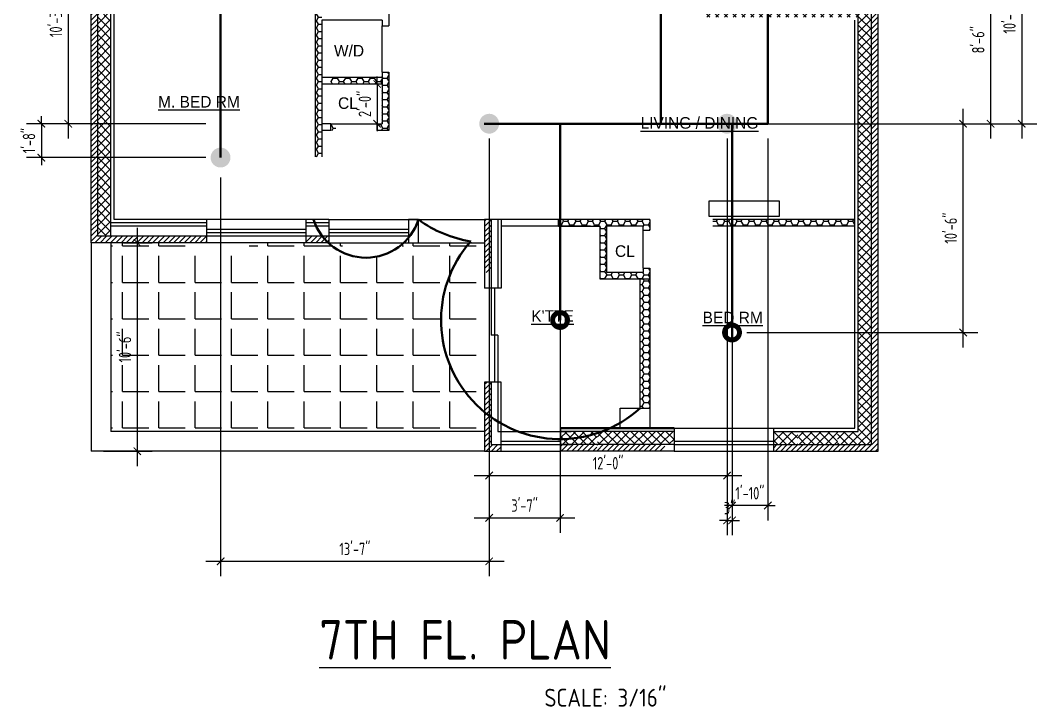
# Model space of a CAD drawing. Header units: inches. Extents: x -7743 to 108965, y 7770 to 27313.
# Drawn here: x 106924 to 107539, y 7792 to 8207 of the extents above; entities that cross this region are included whole.
import ezdxf

# ---------------------------------------------------------------- set-up
doc = ezdxf.new("R2010")
doc.units = ezdxf.units.IN
doc.header["$LTSCALE"] = 192
doc.header["$MEASUREMENT"] = 0
doc.linetypes.add('ACAD_ISO02W100', pattern=[15, 12, -3])
doc.layers.get('0').update_dxf_attribs({"linetype": 'CONTINUOUS'})
doc.layers.get('DEFPOINTS').update_dxf_attribs({"linetype": 'CONTINUOUS'})
for name, color, linetype in [('1DOORS', 1, 'CONTINUOUS'), ('1SAN', 2, 'CONTINUOUS'), ('1wall', 7, 'CONTINUOUS'), ('9', 8, 'CONTINUOUS'), ('A-DOOR', 2, 'CONTINUOUS'), ('A-PLAN-TEXT', 3, 'CONTINUOUS'), ('AR-TBLOCK', 11, 'CONTINUOUS'), ('BRICK', 9, 'CONTINUOUS'), ('LIGHT', 2, 'CONTINUOUS'), ('MPFIXTURE', 3, 'CONTINUOUS'), ('SKY', 6, 'CONTINUOUS')]:
    doc.layers.add(name, color=color, linetype=linetype)
doc.styles.add('AR85', font='architxt', dxfattribs={"width": 0.9, "height": 5})
doc.styles.add('ARCHITEXT', font='architxt.shx')
doc.styles.add('AT7', font='ARCHTITL.SHX', dxfattribs={"height": 7})
doc.styles.get("Standard").update_dxf_attribs({"font": 'architxt.shx', "width": 0.85})
doc.dimstyles.new('DIM96', dxfattribs={"dimscale": 96, "dimtxt": 0.078125, "dimasz": 0.046875, "dimexe": 0.09375, "dimexo": 0.09375, "dimgap": 0.03125, "dimtad": 1, "dimdec": 0, "dimzin": 3, "dimdsep": 46, "dimlunit": 4, "dimtxsty": 'Standard', "dimblk1": 'ARCHTICK', "dimblk2": 'ARCHTICK', "dimsah": 1, "dimcen": 0, "dimdle": 0.09375, "dimadec": 0, "dimazin": 0, "dimtfac": 1, "dimtdec": 0, "dimtix": 1, "dimtmove": 2, "dimatfit": 3, "dimfxl": 1, "dimfrac": 2, "dimtolj": 1, "dimtzin": 1, "dimarcsym": 0})
pattern_1 = [(315, (-43950.6902, 40108.679), (2.65165043, 2.65165043), []), (45, (-43950.6902, 40108.679), (-2.65165043, 2.65165043), [])]
pattern_2 = [(315, (253966.3266, -21695.7284), (2.65165043, 2.65165043), []), (45, (253966.3266, -21695.7284), (-2.65165043, 2.65165043), [])]

# ---------------------------------------------------------------- blocks, each defined once
blk = doc.blocks.new('_ARCHTICK')
at = {"color": 0, "linetype": 'ByBlock', "const_width": 0.15}
blk.add_lwpolyline([(-0.5, -0.5), (0.5, 0.5)], dxfattribs=at)
blk = doc.blocks.new('*D51')
at = {"layer": 'A-PLAN-TEXT', "color": 0, "lineweight": -2, "transparency": 16777216}
for p, q in [((106995.2, 7937.2), (106995.2, 8081.2)), ((106986.81, 8072.2), (107004.2, 8072.2)), ((106974.81, 7946.2), (107004.2, 7946.2))]:
    blk.add_line(p, q, dxfattribs=at)
at = {"layer": 'DEFPOINTS', "color": 0, "lineweight": 200, "transparency": 16777216}
for p in [(106977.81, 8072.2), (106995.2, 8072.2), (106965.81, 7946.2)]:
    blk.add_point(p, dxfattribs=at)
at = {"layer": 'A-PLAN-TEXT', "color": 0, "lineweight": -2, "transparency": 16777216, "xscale": 4.5, "yscale": 4.5, "zscale": 4.5}
for p, rotation in [((106995.2, 8072.2), 90), ((106995.2, 7946.2), 270)]:
    blk.add_blockref('_ARCHTICK', p, dxfattribs=dict(at, rotation=rotation))
at = {"layer": 'A-PLAN-TEXT', "color": 0, "lineweight": 40, "transparency": 16777216, "insert": (106987.73, 8009.2), "char_height": 7.5, "attachment_point": 5, "rotation": 90}
blk.add_mtext('\\A1;10\'-6"', dxfattribs=at)
blk = doc.blocks.new('*D83')
at = {"layer": 'DEFPOINTS', "color": 0, "transparency": 16777216}
for p in [(107143.26, 8168.2), (107140.27, 8144.2), (107140.27, 8144.2)]:
    blk.add_point(p, dxfattribs=at)
at = {"layer": 'LIGHT', "color": 0, "lineweight": -2, "transparency": 16777216}
for p, q in [((107140.27, 8168.2), (107140.27, 8172.7)), ((107134.26, 8168.2), (107131.27, 8168.2)), ((107140.27, 8168.2), (107140.27, 8144.2)), ((107140.27, 8144.2), (107140.27, 8139.7))]:
    blk.add_line(p, q, dxfattribs=at)
at = {"layer": 'LIGHT', "color": 0, "lineweight": -2, "transparency": 16777216, "xscale": 4.5, "yscale": 4.5, "zscale": 4.5}
for p, rotation in [((107140.27, 8168.2), 270), ((107140.27, 8144.2), 90)]:
    blk.add_blockref('_ARCHTICK', p, dxfattribs=dict(at, rotation=rotation))
at = {"layer": 'LIGHT', "color": 0, "transparency": 16777216, "insert": (107132.8, 8156.2), "char_height": 7.5, "attachment_point": 5, "rotation": 90}
blk.add_mtext('\\A1;2\'-0"', dxfattribs=at)
blk = doc.blocks.new('*D159')
at = {"layer": 'DEFPOINTS', "color": 0, "linetype": 'Continuous', "lineweight": 200, "transparency": 16777216}
for p in [(107354.94, 8144.2), (107494.7, 8144.2), (107354.94, 8017.97)]:
    blk.add_point(p, dxfattribs=at)
at = {"layer": 'LIGHT', "color": 0, "linetype": 'Continuous', "lineweight": -2, "transparency": 16777216}
for p, q in [((107494.7, 8008.97), (107494.7, 8153.2)), ((107363.94, 8144.2), (107503.7, 8144.2)), ((107363.94, 8017.97), (107503.7, 8017.97))]:
    blk.add_line(p, q, dxfattribs=at)
at = {"layer": 'LIGHT', "color": 0, "linetype": 'Continuous', "lineweight": -2, "transparency": 16777216, "xscale": 4.5, "yscale": 4.5, "zscale": 4.5}
for p, rotation in [((107494.7, 8144.2), 90), ((107494.7, 8017.97), 270)]:
    blk.add_blockref('_ARCHTICK', p, dxfattribs=dict(at, rotation=rotation))
at = {"layer": 'LIGHT', "color": 0, "linetype": 'Continuous', "lineweight": 40, "transparency": 16777216, "insert": (107487.23, 8081.09), "char_height": 7.5, "attachment_point": 5, "rotation": 90}
blk.add_mtext('\\A1;10\'-6"', dxfattribs=at)
blk = doc.blocks.new('*D160')
at = {"layer": 'DEFPOINTS', "color": 0, "linetype": 'Continuous', "lineweight": 200, "transparency": 16777216}
for p in [(107354.94, 8144.2), (107376.57, 8144.2), (107354.94, 7913.35)]:
    blk.add_point(p, dxfattribs=at)
at = {"layer": 'LIGHT', "color": 0, "linetype": 'Continuous', "lineweight": -2, "transparency": 16777216}
for p, q in [((107354.94, 8135.2), (107354.94, 7904.35)), ((107376.57, 8135.2), (107376.57, 7904.35)), ((107354.94, 7913.35), (107350.44, 7913.35)), ((107376.57, 7913.35), (107354.94, 7913.35)), ((107376.57, 7913.35), (107381.07, 7913.35))]:
    blk.add_line(p, q, dxfattribs=at)
at = {"layer": 'LIGHT', "color": 0, "linetype": 'Continuous', "lineweight": -2, "transparency": 16777216, "xscale": 4.5, "yscale": 4.5, "zscale": 4.5}
blk.add_blockref('_ARCHTICK', (107354.94, 7913.35), dxfattribs=at)
at = {"layer": 'LIGHT', "color": 0, "linetype": 'Continuous', "lineweight": -2, "transparency": 16777216, "xscale": 4.5, "yscale": 4.5, "zscale": 4.5, "rotation": 180}
blk.add_blockref('_ARCHTICK', (107376.57, 7913.35), dxfattribs=at)
at = {"layer": 'LIGHT', "color": 0, "linetype": 'Continuous', "lineweight": 40, "transparency": 16777216, "insert": (107365.75, 7920.81), "char_height": 7.5, "attachment_point": 5}
blk.add_mtext('\\A1;1\'-10"', dxfattribs=at)
blk = doc.blocks.new('*D161')
at = {"layer": 'DEFPOINTS', "color": 0, "linetype": 'Continuous', "lineweight": 200, "transparency": 16777216}
for p in [(107351.94, 8144.2), (107354.94, 8144.2), (107354.94, 7904.35)]:
    blk.add_point(p, dxfattribs=at)
at = {"layer": 'LIGHT', "color": 0, "linetype": 'Continuous', "lineweight": -2, "transparency": 16777216}
for p, q in [((107351.94, 8135.2), (107351.94, 7895.35)), ((107354.94, 8135.2), (107354.94, 7895.35)), ((107351.94, 7904.35), (107347.44, 7904.35)), ((107351.94, 7904.35), (107354.94, 7904.35)), ((107354.94, 7904.35), (107359.44, 7904.35))]:
    blk.add_line(p, q, dxfattribs=at)
at = {"layer": 'LIGHT', "color": 0, "linetype": 'Continuous', "lineweight": -2, "transparency": 16777216, "xscale": 4.5, "yscale": 4.5, "zscale": 4.5}
blk.add_blockref('_ARCHTICK', (107351.94, 7904.35), dxfattribs=at)
at = {"layer": 'LIGHT', "color": 0, "linetype": 'Continuous', "lineweight": -2, "transparency": 16777216, "xscale": 4.5, "yscale": 4.5, "zscale": 4.5, "rotation": 180}
blk.add_blockref('_ARCHTICK', (107354.94, 7904.35), dxfattribs=at)
at = {"layer": 'LIGHT', "color": 0, "linetype": 'Continuous', "lineweight": 40, "transparency": 16777216, "insert": (107353.44, 7911.81), "char_height": 7.5, "attachment_point": 5}
blk.add_mtext('\\A1;3"', dxfattribs=at)
blk = doc.blocks.new('*D162')
at = {"layer": 'DEFPOINTS', "color": 0, "linetype": 'Continuous', "lineweight": 200, "transparency": 16777216}
for p in [(107208.05, 8144.2), (107351.94, 8144.2), (107351.94, 7931.49)]:
    blk.add_point(p, dxfattribs=at)
at = {"layer": 'LIGHT', "color": 0, "linetype": 'Continuous', "lineweight": -2, "transparency": 16777216}
for p, q in [((107208.05, 8135.2), (107208.05, 7922.49)), ((107351.94, 8135.2), (107351.94, 7922.49)), ((107199.05, 7931.49), (107360.94, 7931.49))]:
    blk.add_line(p, q, dxfattribs=at)
at = {"layer": 'LIGHT', "color": 0, "linetype": 'Continuous', "lineweight": -2, "transparency": 16777216, "xscale": 4.5, "yscale": 4.5, "zscale": 4.5, "rotation": 180}
blk.add_blockref('_ARCHTICK', (107208.05, 7931.49), dxfattribs=at)
at = {"layer": 'LIGHT', "color": 0, "linetype": 'Continuous', "lineweight": -2, "transparency": 16777216, "xscale": 4.5, "yscale": 4.5, "zscale": 4.5}
blk.add_blockref('_ARCHTICK', (107351.94, 7931.49), dxfattribs=at)
at = {"layer": 'LIGHT', "color": 0, "linetype": 'Continuous', "lineweight": 40, "transparency": 16777216, "insert": (107279.99, 7938.95), "char_height": 7.5, "attachment_point": 5}
blk.add_mtext('\\A1;12\'-0"', dxfattribs=at)
blk = doc.blocks.new('*D163')
at = {"layer": 'DEFPOINTS', "color": 0, "linetype": 'Continuous', "lineweight": 200, "transparency": 16777216}
for p in [(107045.54, 8144.2), (106937.13, 8123.74), (107045.54, 8123.74)]:
    blk.add_point(p, dxfattribs=at)
at = {"layer": 'LIGHT', "color": 0, "linetype": 'Continuous', "lineweight": -2, "transparency": 16777216}
for p, q in [((106937.13, 8144.2), (106937.13, 8148.7)), ((107036.54, 8144.2), (106928.13, 8144.2)), ((106937.13, 8144.2), (106937.13, 8123.74)), ((107036.54, 8123.74), (106928.13, 8123.74)), ((106937.13, 8123.74), (106937.13, 8119.24))]:
    blk.add_line(p, q, dxfattribs=at)
at = {"layer": 'LIGHT', "color": 0, "linetype": 'Continuous', "lineweight": -2, "transparency": 16777216, "xscale": 4.5, "yscale": 4.5, "zscale": 4.5}
for p, rotation in [((106937.13, 8144.2), 270), ((106937.13, 8123.74), 90)]:
    blk.add_blockref('_ARCHTICK', p, dxfattribs=dict(at, rotation=rotation))
at = {"layer": 'LIGHT', "color": 0, "linetype": 'Continuous', "lineweight": 40, "transparency": 16777216, "insert": (106929.67, 8133.97), "char_height": 7.5, "attachment_point": 5, "rotation": 90}
blk.add_mtext('\\A1;1\'-8"', dxfattribs=at)
blk = doc.blocks.new('*D164')
at = {"layer": 'DEFPOINTS', "color": 0, "linetype": 'Continuous', "lineweight": 200, "transparency": 16777216}
for p in [(107045.54, 8267.66), (106953.37, 8144.2), (107045.54, 8144.2)]:
    blk.add_point(p, dxfattribs=at)
at = {"layer": 'LIGHT', "color": 0, "linetype": 'Continuous', "lineweight": -2, "transparency": 16777216}
for p, q in [((106953.37, 8276.66), (106953.37, 8135.2)), ((107036.54, 8267.66), (106944.37, 8267.66)), ((107036.54, 8144.2), (106944.37, 8144.2))]:
    blk.add_line(p, q, dxfattribs=at)
at = {"layer": 'LIGHT', "color": 0, "linetype": 'Continuous', "lineweight": -2, "transparency": 16777216, "xscale": 4.5, "yscale": 4.5, "zscale": 4.5}
for p, rotation in [((106953.37, 8267.66), 90), ((106953.37, 8144.2), 270)]:
    blk.add_blockref('_ARCHTICK', p, dxfattribs=dict(at, rotation=rotation))
at = {"layer": 'LIGHT', "color": 0, "linetype": 'Continuous', "lineweight": 40, "transparency": 16777216, "insert": (106945.91, 8205.93), "char_height": 7.5, "attachment_point": 5, "rotation": 90}
blk.add_mtext('\\A1;10\'-3"', dxfattribs=at)
blk = doc.blocks.new('*D176')
at = {"layer": 'DEFPOINTS', "color": 0, "linetype": 'Continuous', "lineweight": 200, "transparency": 16777216}
for p in [(107311.87, 8274.5), (107311.87, 8144.2), (107530.22, 8144.2)]:
    blk.add_point(p, dxfattribs=at)
at = {"layer": 'LIGHT', "color": 0, "linetype": 'Continuous', "lineweight": -2, "transparency": 16777216}
for p, q in [((107530.22, 8283.5), (107530.22, 8135.2)), ((107320.87, 8274.5), (107539.22, 8274.5)), ((107320.87, 8144.2), (107539.22, 8144.2))]:
    blk.add_line(p, q, dxfattribs=at)
at = {"layer": 'LIGHT', "color": 0, "linetype": 'Continuous', "lineweight": -2, "transparency": 16777216, "xscale": 4.5, "yscale": 4.5, "zscale": 4.5}
for p, rotation in [((107530.22, 8274.5), 90), ((107530.22, 8144.2), 270)]:
    blk.add_blockref('_ARCHTICK', p, dxfattribs=dict(at, rotation=rotation))
at = {"layer": 'LIGHT', "color": 0, "linetype": 'Continuous', "lineweight": 40, "transparency": 16777216, "insert": (107522.76, 8209.35), "char_height": 7.5, "attachment_point": 5, "rotation": 90}
blk.add_mtext('\\A1;10\'-10"', dxfattribs=at)
blk = doc.blocks.new('*D177')
at = {"layer": 'DEFPOINTS', "color": 0, "linetype": 'Continuous', "lineweight": 200, "transparency": 16777216}
for p in [(107208.05, 8144.2), (107250.92, 8144.2), (107250.92, 7905.89)]:
    blk.add_point(p, dxfattribs=at)
at = {"layer": 'LIGHT', "color": 0, "linetype": 'Continuous', "lineweight": -2, "transparency": 16777216}
for p, q in [((107208.05, 8135.2), (107208.05, 7896.89)), ((107250.92, 8135.2), (107250.92, 7896.89)), ((107199.05, 7905.89), (107259.92, 7905.89))]:
    blk.add_line(p, q, dxfattribs=at)
at = {"layer": 'LIGHT', "color": 0, "linetype": 'Continuous', "lineweight": -2, "transparency": 16777216, "xscale": 4.5, "yscale": 4.5, "zscale": 4.5, "rotation": 180}
blk.add_blockref('_ARCHTICK', (107208.05, 7905.89), dxfattribs=at)
at = {"layer": 'LIGHT', "color": 0, "linetype": 'Continuous', "lineweight": -2, "transparency": 16777216, "xscale": 4.5, "yscale": 4.5, "zscale": 4.5}
blk.add_blockref('_ARCHTICK', (107250.92, 7905.89), dxfattribs=at)
at = {"layer": 'LIGHT', "color": 0, "linetype": 'Continuous', "lineweight": 40, "transparency": 16777216, "insert": (107229.48, 7913.35), "char_height": 7.5, "attachment_point": 5}
blk.add_mtext('\\A1;3\'-7"', dxfattribs=at)
blk = doc.blocks.new('*D182')
at = {"layer": 'DEFPOINTS', "color": 0, "linetype": 'Continuous', "lineweight": 200, "transparency": 16777216}
for p in [(107045.54, 8120.74), (107208.05, 8120.74), (107208.05, 7879.63)]:
    blk.add_point(p, dxfattribs=at)
at = {"layer": 'LIGHT', "color": 0, "linetype": 'Continuous', "lineweight": -2, "transparency": 16777216}
for p, q in [((107045.54, 8111.74), (107045.54, 7870.63)), ((107208.05, 8111.74), (107208.05, 7870.63)), ((107036.54, 7879.63), (107217.05, 7879.63))]:
    blk.add_line(p, q, dxfattribs=at)
at = {"layer": 'LIGHT', "color": 0, "linetype": 'Continuous', "lineweight": -2, "transparency": 16777216, "xscale": 4.5, "yscale": 4.5, "zscale": 4.5, "rotation": 180}
blk.add_blockref('_ARCHTICK', (107045.54, 7879.63), dxfattribs=at)
at = {"layer": 'LIGHT', "color": 0, "linetype": 'Continuous', "lineweight": -2, "transparency": 16777216, "xscale": 4.5, "yscale": 4.5, "zscale": 4.5}
blk.add_blockref('_ARCHTICK', (107208.05, 7879.63), dxfattribs=at)
at = {"layer": 'LIGHT', "color": 0, "linetype": 'Continuous', "lineweight": 40, "transparency": 16777216, "insert": (107126.79, 7887.09), "char_height": 7.5, "attachment_point": 5}
blk.add_mtext('\\A1;13\'-7"', dxfattribs=at)
blk = doc.blocks.new('*D212')
at = {"layer": 'DEFPOINTS', "color": 0, "linetype": 'Continuous', "lineweight": 200, "transparency": 16777216}
for p in [(107376.57, 8245.71), (107376.57, 8144.2), (107511.32, 8144.2)]:
    blk.add_point(p, dxfattribs=at)
at = {"layer": 'LIGHT', "color": 0, "linetype": 'Continuous', "lineweight": -2, "transparency": 16777216}
for p, q in [((107511.32, 8254.71), (107511.32, 8135.2)), ((107385.57, 8245.71), (107520.32, 8245.71)), ((107385.57, 8144.2), (107520.32, 8144.2))]:
    blk.add_line(p, q, dxfattribs=at)
at = {"layer": 'LIGHT', "color": 0, "linetype": 'Continuous', "lineweight": -2, "transparency": 16777216, "xscale": 4.5, "yscale": 4.5, "zscale": 4.5}
for p, rotation in [((107511.32, 8245.71), 90), ((107511.32, 8144.2), 270)]:
    blk.add_blockref('_ARCHTICK', p, dxfattribs=dict(at, rotation=rotation))
at = {"layer": 'LIGHT', "color": 0, "linetype": 'Continuous', "lineweight": 40, "transparency": 16777216, "insert": (107503.85, 8194.96), "char_height": 7.5, "attachment_point": 5, "rotation": 90}
blk.add_mtext('\\A1;8\'-6"', dxfattribs=at)

msp = doc.modelspace()

# ---------------------------------------------------------------- hatches: boundary and pattern name
at = {"layer": '1DOORS'}
h = msp.add_hatch(dxfattribs=at)
h.set_pattern_fill('ANSI37', color=256, scale=30, angle=270, style=0)
h.set_pattern_definition(pattern_2)
h.paths.add_polyline_path([(107337.26, 8208.71), (107431.26, 8208.71), (107431.26, 8216.71), (107337.26, 8216.71)])
h.paths.add_polyline_path([(107337.26, 8256.71), (107345.26, 8256.71), (107345.26, 8421.7), (107341.26, 8421.7), (107341.26, 8421.7), (107337.26, 8421.7)])
h.paths.add_polyline_path([(107347.67, 8221.5), (107347.67, 8202.04), (107364.12, 8202.04), (107364.12, 8221.5)], flags=9)
h.paths.add_polyline_path([(107342.24, 8226.46), (107316.42, 8226.46), (107316.42, 8210.01), (107342.24, 8210.01)], flags=9)
h.paths.add_polyline_path([(107431.26, 8608.2), (107431.26, 8208.71), (107439.26, 8208.71), (107439.26, 8608.2)])
h = msp.add_hatch(dxfattribs=at)
h.set_pattern_fill('ANSI37', color=256, scale=30, angle=270, style=0)
h.set_pattern_definition(pattern_1)
h.paths.add_polyline_path([(106979.26, 8076.2), (106979.26, 8331.74), (106971.26, 8331.74), (106971.26, 8076.2)])
h = msp.add_hatch(dxfattribs=at)
h.set_pattern_fill('ANSI37', color=256, scale=30, angle=270, style=0)
h.set_pattern_definition(pattern_2)
h.paths.add_polyline_path([(107418.7, 7958.2), (107418.7, 7950.2), (107439.26, 7950.2), (107439.26, 8208.71), (107431.26, 8208.71), (107431.26, 7958.2)])
h.paths.add_polyline_path([(107379.94, 7958.2), (107379.94, 7950.2), (107394.7, 7950.2), (107394.7, 7958.2)])
h = msp.add_hatch(dxfattribs=at)
h.set_pattern_fill('ANSI37', color=256, scale=30, angle=270, style=0)
h.set_pattern_definition(pattern_1)
h.paths.add_polyline_path([(107273.24, 7958.2), (107251.26, 7958.2), (107251.26, 7950.2), (107273.24, 7950.2)])
h = msp.add_hatch(dxfattribs=at)
h.set_pattern_fill('ANSI37', color=256, scale=30, angle=270, style=0)
h.set_pattern_definition([(315, (253971.9636, -23054.9965), (2.65165043, 2.65165043), []), (45, (253971.9636, -23054.9965), (-2.65165043, 2.65165043), [])])
h.paths.add_polyline_path([(107273.52, 7958.2), (107273.52, 7950.2), (107319.94, 7950.2), (107319.94, 7958.2)])
h = msp.add_hatch(dxfattribs=at)
h.set_pattern_fill('ANSI37', color=256, scale=30, angle=270, style=0)
h.set_pattern_definition(pattern_1)
h.paths.add_polyline_path([(107418.81, 7958.2), (107395.08, 7958.2), (107395.08, 7950.2), (107418.81, 7950.2)])
at = {"layer": '1SAN'}
h = msp.add_hatch(dxfattribs=at)
h.set_pattern_fill('ANSI31', color=1, scale=18, angle=180, style=0)
h.set_pattern_definition([(225, (253966.3266, -23054.9965), (1.590990258, -1.590990258), [])])
h.paths.add_polyline_path([(106967.26, 8072.2), (107037.06, 8072.2), (107037.06, 8076.2), (106971.26, 8076.2), (106971.26, 8331.32), (106967.26, 8331.32)])
h.paths.add_polyline_path([(107097.06, 8072.2), (107111.1, 8072.2), (107111.1, 8076.2), (107097.06, 8076.2)])
h.paths.add_polyline_path([(106967.26, 8355.32), (106971.26, 8355.32), (106971.26, 8608.2), (107007.35, 8608.2), (107007.35, 8612.2), (106967.26, 8612.2)])
h.paths.add_polyline_path([(107101.35, 8608.2), (107195.21, 8608.2), (107195.21, 8612.2), (107101.35, 8612.2)])
h.paths.add_polyline_path([(107205.26, 8054.32), (107209.26, 8054.32), (107209.26, 8086.2), (107205.26, 8086.2)])
h.paths.add_polyline_path([(107273.52, 7950.2), (107273.52, 7946.2), (107314.3, 7946.2), (107314.3, 7950.2)])
h.paths.add_polyline_path([(107379.94, 7950.2), (107379.94, 7946.2), (107443.26, 7946.2), (107443.26, 8612.2), (107402.27, 8612.2), (107402.27, 8608.2), (107439.26, 8608.2), (107439.26, 7950.2)])
h.paths.add_polyline_path([(107215.26, 7946.2), (107215.26, 7950.2), (107209.26, 7950.2), (107209.26, 7987.96), (107205.26, 7987.96), (107205.26, 7946.2)])
h = msp.add_hatch(dxfattribs=at)
h.set_pattern_fill('ANSI31', color=1, scale=18, angle=180, style=0)
h.set_pattern_definition([(225, (-43950.6902, 40108.679), (1.590990258, -1.590990258), [])])
h.paths.add_polyline_path([(107273.24, 7950.2), (107251.26, 7950.2), (107251.26, 7946.2), (107273.24, 7946.2)])
at = {"layer": 'BRICK'}
h = msp.add_hatch(dxfattribs=at)
h.set_pattern_fill('ANGLE', color=256, scale=80, angle=360, style=0)
h.set_pattern_definition([(3e-07, (253924.133, -21695.728), (-1e-07, 22), [16, -6]), (90, (253924.133, -21695.728), (-22, -1e-07), [16, -6])])
h.paths.add_polyline_path([(106979.26, 7958.2), (107205.26, 7958.2), (107205.26, 8072.2), (107203.26, 8072.2), (107203.26, 8040.2), (107201.26, 8040.2), (107201.26, 8040.26, -0.366124), (107167.49, 8072.2), (107155.36, 8072.2), (107155.36, 8070.17), (107119.36, 8070.17), (107119.36, 8072.2), (107111.1, 8072.2), (107076.44, 8072.2), (107062.77, 8072.2), (107062.77, 8070.17), (107026.77, 8070.17), (107026.77, 8072.2), (107016.44, 8072.2), (106979.26, 8072.2)])
h.paths.add_polyline_path([(107201.26, 8040.26), (107201.26, 8072.2), (107167.49, 8072.2, 0.366124)], flags=17)
h.paths.add_polyline_path([(106988.58, 8008.21), (106988.58, 7956.4), (107014.91, 7956.4), (107014.91, 8008.21)], flags=9)
h.paths.add_polyline_path([(107157.32, 8068.32), (107112.26, 8068.32), (107112.26, 8041.99), (107157.32, 8041.99)], flags=24)
at = {"layer": 'LIGHT', "linetype": 'Continuous', "ltscale": 48}
h = msp.add_hatch(dxfattribs=at)
h.set_pattern_fill('HONEY,_O', color=1, scale=20)
h.set_pattern_definition([(0, (-43952.6902, 40108.6788), (3.75, 2.1650635), [2.5, -5]), (120, (-43952.6902, 40108.6788), (-3.749999992, 2.165063514), [2.5, -5]), (60, (-43952.6902, 40108.6788), (8e-09, 4.330127014), [-5, 2.5])])
h.paths.add_polyline_path([(107106.9, 8210.71), (107102.9, 8210.71), (107102.9, 8124.2), (107106.9, 8124.2)])
h = msp.add_hatch(dxfattribs=at)
h.set_pattern_fill('HONEY,_O', color=1, scale=20)
h.set_pattern_definition([(0, (-43947.5059, 40108.679), (3.75, 2.1650635), [2.5, -5]), (120, (-43947.5059, 40108.679), (-3.749999992, 2.165063514), [2.5, -5]), (60, (-43947.5059, 40108.679), (8e-09, 4.330127014), [-5, 2.5])])
h.paths.add_polyline_path([(107143.25, 8172.2), (107112.08, 8172.2), (107112.08, 8168.2), (107143.25, 8168.2)])
h.paths.add_polyline_path([(107147.25, 8175.45), (107143.25, 8175.45), (107143.25, 8144.2), (107140.26, 8144.2), (107140.26, 8140.2), (107147.25, 8140.2)])
h.paths.add_polyline_path([(107115.37, 8144.2), (107112.08, 8144.2), (107112.08, 8140.2), (107115.37, 8140.2)])
h.paths.add_polyline_path([(107126.04, 8118.68), (107126.04, 8143.59), (107109.59, 8143.59), (107109.59, 8118.68)], flags=9)
h = msp.add_hatch(dxfattribs=at)
h.set_pattern_fill('HONEY,_O', color=1, scale=20)
h.set_pattern_definition([(0, (-43950.6902, 40108.679), (3.75, 2.1650635), [2.5, -5]), (120, (-43950.6902, 40108.679), (-3.749999992, 2.165063514), [2.5, -5]), (60, (-43950.6902, 40108.679), (8e-09, 4.330127014), [-5, 2.5])])
h.paths.add_polyline_path([(107305.26, 8086.2), (107275.26, 8086.2), (107249.92, 8086.2), (107249.92, 8082.2), (107269.27, 8082.2), (107275.26, 8082.2), (107275.26, 8050.2), (107305.26, 8050.2), (107305.26, 8056.82), (107301.26, 8056.82), (107301.26, 8054.2), (107279.26, 8054.2), (107279.26, 8082.2), (107301.26, 8082.2), (107301.26, 8079.84), (107305.26, 8079.84)])
h.paths.add_polyline_path([(107429.26, 8086.2), (107343.26, 8086.2), (107343.26, 8082.2), (107429.26, 8082.2)])
h = msp.add_hatch(dxfattribs=at)
h.set_pattern_fill('HONEY,_O', color=1, scale=20)
h.set_pattern_definition([(0, (-43950.6902, 40109.5187), (3.75, 2.1650635), [2.5, -5]), (120, (-43950.6902, 40109.5187), (-3.749999992, 2.165063514), [2.5, -5]), (60, (-43950.6902, 40109.5187), (8e-09, 4.330127014), [-5, 2.5])])
h.paths.add_polyline_path([(107299.26, 7972.2), (107305.26, 7972.2), (107305.26, 7961.04), (107305.26, 7961.04), (107305.26, 8051.04), (107299.26, 8051.04)])

# ---------------------------------------------------------------- linework, layer by layer
at = {"layer": '1DOORS'}
for p, q in [((107097.06, 8086.2), (107037.06, 8086.2)), ((107097.06, 8080.2), (107037.06, 8080.2)), ((107097.06, 8078.2), (107037.06, 8078.2)), ((107097.06, 8076.2), (107037.06, 8076.2)), ((107097.06, 8072.2), (107037.06, 8072.2)), ((107209.26, 8044.86), (107209.26, 8016.41)), ((107211.26, 8044.86), (107211.26, 7987.96)), ((107213.26, 8016.41), (107213.26, 7987.96))]:
    msp.add_line(p, q, dxfattribs=at)
for points in [[(107209.26, 8086.2), (107209.26, 8044.86)], [(107213.26, 8086.2), (107213.26, 8044.86)], [(107379.94, 7950.2), (107439.26, 7950.2), (107439.26, 8072.2)], [(107379.94, 7958.2), (107431.26, 7958.2), (107431.26, 8072.2)], [(107209.26, 7987.96), (107209.26, 7950.2), (107257.6, 7950.2)], [(107213.26, 7987.96), (107213.26, 7958.2), (107257.6, 7958.2)], [(107319.94, 7958.2), (107251.26, 7958.2)], [(107319.94, 7950.2), (107251.26, 7950.2)]]:
    msp.add_lwpolyline(points, dxfattribs=at)
at = {"layer": '1SAN', "color": 1}
for p, q in [((107431.26, 8072.2), (107431.26, 8608.2)), ((107439.26, 8072.2), (107439.26, 8608.2)), ((106971.26, 8076.2), (106971.26, 8331.74)), ((106979.26, 8076.2), (106979.26, 8331.74)), ((107111.1, 8086.2), (107205.26, 8086.2)), ((107037.06, 8084.2), (106979.26, 8084.2)), ((107037.06, 8082.2), (106979.26, 8082.2)), ((107111.1, 8084.2), (107097.06, 8084.2)), ((107111.1, 8082.2), (107097.06, 8082.2)), ((107159.26, 8080.2), (107111.1, 8080.2)), ((107037.06, 8076.2), (106971.26, 8076.2)), ((107159.26, 8076.2), (107097.06, 8076.2)), ((107159.26, 8078.2), (107111.1, 8078.2)), ((107111.1, 8072.2), (107205.26, 8072.2))]:
    msp.add_line(p, q, dxfattribs=at)
at = {"layer": '1wall'}
for p, q in [((107443.26, 8072.2), (107443.26, 8612.2)), ((106981.26, 8086.2), (106981.26, 8598.2)), ((107102.9, 8124.2), (107102.89, 8411.96)), ((106967.26, 8072.2), (106967.26, 8331.74)), ((107147.25, 8210.71), (107147.25, 8203.32)), ((107106.9, 8206.71), (107106.9, 8124.2)), ((107143.25, 8206.71), (107106.9, 8206.71)), ((107143.25, 8206.71), (107143.25, 8203.32)), ((107143.25, 8203.32), (107147.25, 8203.32)), ((107429.26, 7960.2), (107429.26, 8206.71)), ((107143.25, 8172.2), (107106.9, 8172.2)), ((107143.25, 8175.45), (107143.26, 8144.2)), ((107143.25, 8175.45), (107147.25, 8175.45)), ((107147.25, 8175.45), (107147.26, 8140.2)), ((107143.25, 8168.2), (107106.9, 8168.2)), ((107112.19, 8144.2), (107106.9, 8144.2)), ((107112.19, 8140.2), (107106.9, 8140.2)), ((107112.19, 8140.2), (107112.19, 8144.2)), ((107140.27, 8140.2), (107140.27, 8144.2)), ((107140.27, 8144.2), (107143.26, 8144.2)), ((107147.26, 8140.2), (107140.27, 8140.2)), ((107037.06, 8086.2), (106981.26, 8086.2)), ((107037.06, 8086.2), (107037.06, 8072.2)), ((107111.1, 8086.2), (107097.06, 8086.2)), ((107097.06, 8086.2), (107097.06, 8072.2)), ((107111.1, 8086.2), (107111.1, 8072.2)), ((107215.26, 8086.2), (107205.26, 8086.2)), ((107305.26, 8086.2), (107249.92, 8086.2)), ((107249.92, 8082.2), (107249.92, 8086.2)), ((107305.26, 8086.2), (107305.26, 8079.84)), ((107429.26, 8086.2), (107343.26, 8086.2)), ((107249.92, 8082.2), (107275.26, 8082.2)), ((107275.26, 8050.2), (107275.26, 8082.2)), ((107301.26, 8082.2), (107279.26, 8082.2)), ((107279.26, 8054.2), (107279.26, 8082.2)), ((107301.26, 8079.84), (107301.26, 8082.2)), ((107301.26, 8079.84), (107305.26, 8079.84)), ((107429.26, 8082.2), (107343.26, 8082.2)), ((107037.06, 8072.2), (106967.26, 8072.2)), ((107111.1, 8072.2), (107097.06, 8072.2)), ((107301.26, 8054.2), (107279.26, 8054.2)), ((107301.26, 8056.82), (107301.26, 8054.2)), ((107301.26, 8056.82), (107305.26, 8056.82)), ((107305.26, 8056.82), (107305.26, 7960.2)), ((107305.26, 8050.2), (107275.26, 8050.2)), ((107299.26, 8050.2), (107299.26, 7972.2)), ((107215.26, 8044.86), (107205.26, 8044.86)), ((107213.26, 8016.41), (107209.26, 8016.41)), ((107215.26, 7987.96), (107205.26, 7987.96)), ((107215.26, 7960.2), (107215.26, 7960.2)), ((107251.26, 7960.2), (107251.26, 7946.2)), ((107319.94, 7960.2), (107319.94, 7946.2)), ((107339.86, 7960.2), (107429.26, 7960.2)), ((107379.94, 7960.2), (107379.94, 7946.2))]:
    msp.add_line(p, q, dxfattribs=at)
at = {"layer": '1wall', "lineweight": 50}
msp.add_line((107251.26, 7960.2), (107319.94, 7960.2), dxfattribs=at)
at = {"layer": '1wall'}
for points in [[(107165.26, 8086.2), (107159.26, 8086.2), (107159.26, 8072.2), (107165.26, 8072.2)], [(107287.26, 7972.2), (107305.26, 7972.2), (107305.26, 7960.2), (107287.26, 7960.2)]]:
    msp.add_lwpolyline(points, close=True, dxfattribs=at)
for points in [[(107205.26, 8086.2), (107205.26, 8086.2), (107205.26, 8044.86)], [(107215.26, 8086.2), (107215.26, 8044.86)], [(107379.94, 7946.2), (107443.26, 7946.2), (107443.26, 8072.2)], [(107205.26, 7987.96), (107205.26, 7946.2), (107215.26, 7946.2), (107215.26, 7987.96)], [(107319.94, 7946.2), (107251.26, 7946.2), (107251.26, 7960.2)]]:
    msp.add_lwpolyline(points, dxfattribs=at)
at = {"layer": '9'}
msp.add_lwpolyline([(107341.06, 8097.57), (107383.55, 8097.57), (107383.55, 8088.15), (107341.06, 8088.15)], close=True, dxfattribs=at)
at = {"layer": 'A-DOOR'}
for p, q in [((107319.94, 7960.2), (107379.94, 7960.2)), ((107215.26, 7952.2), (107251.26, 7952.2)), ((107215.26, 7950.2), (107251.26, 7950.2)), ((107319.94, 7952.2), (107379.94, 7952.2)), ((107319.94, 7950.2), (107379.94, 7950.2)), ((107215.26, 7946.2), (107251.26, 7946.2)), ((107319.94, 7946.2), (107379.94, 7946.2))]:
    msp.add_line(p, q, dxfattribs=at)
at = {"layer": 'AR-TBLOCK', "color": 1, "linetype": 'ACAD_ISO02W100'}
for p, q in [((107278.81, 8086.2), (107215.27, 8086.2)), ((107269.27, 8082.2), (107215.27, 8082.2))]:
    msp.add_line(p, q, dxfattribs=at)
at = {"layer": 'LIGHT', "color": 98, "linetype": 'Continuous', "lineweight": 50}
for p, q in [((107045.54, 8144.2), (107045.54, 8598.2)), ((107311.87, 8144.2), (107311.87, 8598.2)), ((107376.57, 8144.2), (107376.57, 8461.7)), ((107045.54, 8123.74), (107045.54, 8144.2)), ((107376.57, 8144.2), (107205.05, 8144.2)), ((107250.92, 8025.53), (107250.92, 8144.2)), ((107354.94, 8097.57), (107354.94, 8144.2)), ((107354.94, 8013.47), (107354.94, 8097.57))]:
    msp.add_line(p, q, dxfattribs=at)
at = {"layer": 'LIGHT', "color": 1, "linetype": 'Continuous', "ltscale": 48}
for p, q in [((107143.25, 8175.45), (107143.25, 8203.32)), ((107112.19, 8144.2), (107140.1, 8144.2)), ((107301.26, 8056.82), (107301.26, 8079.84))]:
    msp.add_line(p, q, dxfattribs=at)
at = {"layer": 'LIGHT', "linetype": 'Continuous', "ltscale": 48}
for p, q in [((106967.26, 8072.2), (106967.26, 7946.2)), ((106979.26, 8072.2), (106979.26, 7958.2)), ((107205.26, 7958.2), (106979.26, 7958.2)), ((107205.26, 7946.2), (106967.26, 7946.2))]:
    msp.add_line(p, q, dxfattribs=at)
at = {"layer": 'LIGHT', "color": 6, "linetype": 'Continuous', "lineweight": 35}
for points, const_width in [([(107205.05, 8144.2, 1), (107211.05, 8144.2, 1)], 6), ([(107348.94, 8144.2, 1), (107354.94, 8144.2, 1)], 6), ([(107042.54, 8123.74, 1), (107048.54, 8123.74, 1)], 6), ([(107246.41, 8025.53, 1), (107255.42, 8025.53, 1)], 2.99), ([(107350.43, 8017.97, 1), (107359.44, 8017.97, 1)], 2.99)]:
    msp.add_lwpolyline(points, format="xyb", close=True, dxfattribs=dict(at, const_width=const_width))
at = {"layer": 'LIGHT', "color": 159, "linetype": 'Continuous', "lineweight": 50, "true_color": 0x22346e}
for centre, radius, start, end in [((107133.52, 8096.6), 33.4, 198.14723, 341.85278), ((107208.05, 8144.2), 72, 233.66444, 261.05457), ((107250.92, 8025.53), 72, 138.66917, 312.25157)]:
    msp.add_arc(centre, radius, start, end, dxfattribs=at)

# ---------------------------------------------------------------- texts
at = {"layer": '1SAN', "style": 'ARCHITEXT'}
msp.add_text('SCALE: 3/16"', height=10.8, dxfattribs=at).set_placement((107241.45, 7791.78))
at = {"layer": 'LIGHT', "linetype": 'Continuous', "ltscale": 48, "style": 'AT7'}
for s, p in [('%%UM. BED RM', (107007.77, 8153.97)), ('%%ULIVING / DINING', (107299.63, 8141.2)), ("%%UK'TTE", (107233.52, 8024.47)), ('%%uBED RM', (107337.15, 8023.53))]:
    msp.add_text(s, height=7, rotation=0, dxfattribs=at).set_placement(p)
at = {"layer": 'MPFIXTURE', "style": 'AT7'}
for s, rotation, p in [('W/D', 360, (107114.15, 8184.85)), ('CL', 0, (107116.6, 8153.15)), ('CL', 0, (107284.14, 8063.69))]:
    msp.add_text(s, height=7, rotation=rotation, dxfattribs=at).set_placement(p)
at = {"layer": 'SKY', "color": 3, "style": 'AR85'}
msp.add_text('%%U7TH FL. PLAN', height=23.8978, dxfattribs=at).set_placement((107105.28, 7820.23))

# ---------------------------------------------------------------- dimensions: what is measured, and where the dimension line sits
at = {"layer": 'A-PLAN-TEXT', "color": 27, "lineweight": 40}
dim = msp.add_linear_dim(base=(106995.2, 8072.2), p1=(106965.81, 7946.2), p2=(106977.81, 8072.2), angle=90, dimstyle='DIM96', dxfattribs=at)
dim.commit()
dim.dimension.update_dxf_attribs({"geometry": '*D51', "text_midpoint": (106987.73, 8009.2)})
at = {"layer": 'LIGHT', "color": 27, "linetype": 'Continuous', "lineweight": 40}
for base, p1, p2, picture, middle in [((107530.22, 8144.2), (107311.87, 8274.5), (107311.87, 8144.2), '*D176', (107522.76, 8209.35)), ((106953.37, 8144.2), (107045.54, 8267.66), (107045.54, 8144.2), '*D164', (106945.91, 8205.93)), ((107511.32, 8144.2), (107376.57, 8245.71), (107376.57, 8144.2), '*D212', (107503.85, 8194.96)), ((107494.7, 8144.2), (107354.94, 8017.97), (107354.94, 8144.2), '*D159', (107487.23, 8081.09)), ((106937.13, 8123.74), (107045.54, 8144.2), (107045.54, 8123.74), '*D163', (106929.67, 8133.97))]:
    dim = msp.add_linear_dim(base=base, p1=p1, p2=p2, angle=90, dimstyle='DIM96', dxfattribs=at)
    dim.commit()
    dim.dimension.update_dxf_attribs({"geometry": picture, "text_midpoint": middle})
at = {"layer": 'LIGHT', "color": 1}
dim = msp.add_linear_dim(base=(107140.27, 8144.2), p1=(107143.25, 8168.2), p2=(107140.27, 8144.2), angle=90, dimstyle='DIM96', dxfattribs=at)
dim.commit()
dim.dimension.update_dxf_attribs({"geometry": '*D83', "text_midpoint": (107132.8, 8156.2)})
at = {"layer": 'LIGHT', "color": 27, "linetype": 'Continuous', "lineweight": 40}
for base, p1, p2, picture, middle in [((107351.94, 7931.49), (107208.05, 8144.2), (107351.94, 8144.2), '*D162', (107279.99, 7938.95)), ((107250.92, 7905.89), (107208.05, 8144.2), (107250.92, 8144.2), '*D177', (107229.48, 7913.35)), ((107354.94, 7904.35), (107351.94, 8144.2), (107354.94, 8144.2), '*D161', (107353.44, 7911.81)), ((107354.94, 7913.35), (107376.57, 8144.2), (107354.94, 8144.2), '*D160', (107365.75, 7920.81)), ((107208.05, 7879.63), (107045.54, 8120.74), (107208.05, 8120.74), '*D182', (107126.79, 7887.09))]:
    dim = msp.add_linear_dim(base=base, p1=p1, p2=p2, dimstyle='DIM96', dxfattribs=at)
    dim.commit()
    dim.dimension.update_dxf_attribs({"geometry": picture, "text_midpoint": middle})

doc.saveas('drawing.dxf')
